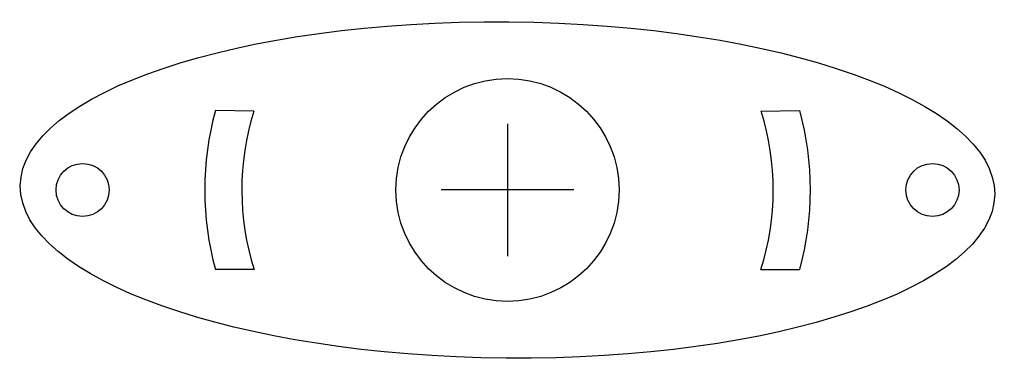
# Model space of a CAD drawing. Header units: millimetres. Extents: x 48.2 to 84.9, y 27.6 to 40.5.
import ezdxf

# ---------------------------------------------------------------- set-up
doc = ezdxf.new("R2010")
doc.units = ezdxf.units.MM

msp = doc.modelspace()

# ---------------------------------------------------------------- linework, layer by layer
for p, q in [((57.013, 37.033), (55.568, 37.067)), ((76.122, 37.033), (77.568, 37.067)), ((66.568, 36.567), (66.568, 31.567)), ((69.068, 34.067), (64.068, 34.067)), ((57.024, 31.067), (55.568, 31.067)), ((76.111, 31.067), (77.568, 31.067))]:
    msp.add_line(p, q)
for centre, radius in [((66.568, 34.067), 4.2), ((50.568, 34.067), 1), ((82.568, 34.067), 1)]:
    msp.add_circle(centre, radius)
for radius, start, end in [(11.402, 164.7449, 195.2551), (10.004, 162.7552, 197.4501), (10.004, 342.5499, 17.2448), (11.402, 344.7449, 15.2551)]:
    msp.add_arc((66.568, 34.067), radius, start, end)
msp.add_ellipse((66.568, 34.067), major_axis=(18.343, -0.16), ratio=0.345596)

doc.saveas('drawing.dxf')
